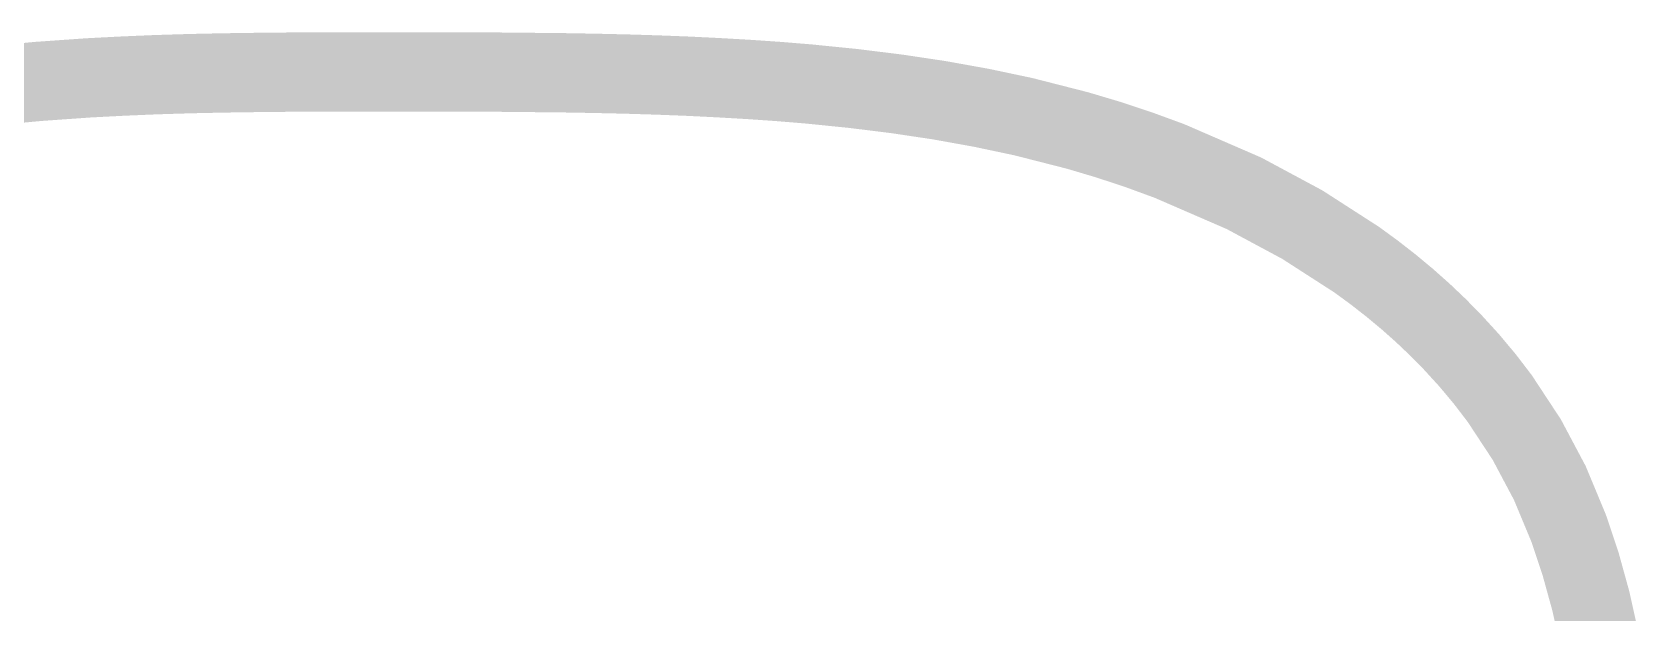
# Model space of a CAD drawing. Header units: millimetres. Extents: x 6 to 417, y 41 to 311.
# Drawn here: x 384.232 to 386.267, y 58.376 to 59.108 of the extents above; entities that cross this region are included whole.
import ezdxf

# ---------------------------------------------------------------- set-up
doc = ezdxf.new("R2010")
doc.units = ezdxf.units.MM
doc.layers.add('DrillDrawing', color=1, linetype='Continuous')

msp = doc.modelspace()

# ---------------------------------------------------------------- linework, layer by layer
at = {"layer": 'DrillDrawing', "const_width": 0.1}
for points in [[(384.3451, 59.0523), (384.3875, 59.0541)], [(384.3451, 59.0523), (384.3875, 59.0541)], [(384.3875, 59.0541), (384.4297, 59.0554)], [(384.3875, 59.0541), (384.4297, 59.0554)], [(384.4297, 59.0554), (384.4717, 59.0563)], [(384.4297, 59.0554), (384.4717, 59.0563)], [(384.4717, 59.0563), (384.5136, 59.0569)], [(384.4717, 59.0563), (384.5136, 59.0569)], [(384.5136, 59.0569), (384.5345, 59.0572)], [(384.5136, 59.0569), (384.5345, 59.0572)], [(384.5345, 59.0572), (384.5553, 59.0573)], [(384.5345, 59.0572), (384.5553, 59.0573)], [(384.5553, 59.0573), (384.5761, 59.0574)], [(384.5553, 59.0573), (384.5761, 59.0574)], [(384.5761, 59.0574), (384.5969, 59.0575)], [(384.5761, 59.0574), (384.5969, 59.0575)], [(384.5969, 59.0575), (384.6176, 59.0575)], [(384.5969, 59.0575), (384.6176, 59.0575)], [(384.6176, 59.0575), (384.6383, 59.0575)], [(384.6176, 59.0575), (384.6383, 59.0575)], [(384.6383, 59.0575), (384.6589, 59.0576)], [(384.6383, 59.0575), (384.6589, 59.0576)], [(384.6589, 59.0576), (384.6794, 59.0576)], [(384.6589, 59.0576), (384.6794, 59.0576)], [(384.6794, 59.0576), (384.6999, 59.0575)], [(384.6794, 59.0576), (384.6999, 59.0575)], [(384.6999, 59.0575), (384.7204, 59.0575)], [(384.6999, 59.0575), (384.7204, 59.0575)], [(384.7204, 59.0575), (384.7408, 59.0575)], [(384.7204, 59.0575), (384.7408, 59.0575)], [(384.7408, 59.0575), (384.7611, 59.0575)], [(384.7408, 59.0575), (384.7611, 59.0575)], [(384.7611, 59.0575), (384.7814, 59.0574)], [(384.7611, 59.0575), (384.7814, 59.0574)], [(384.7814, 59.0574), (384.8016, 59.0574)], [(384.7814, 59.0574), (384.8016, 59.0574)], [(384.8016, 59.0574), (384.8218, 59.0573)], [(384.8016, 59.0574), (384.8218, 59.0573)], [(384.8218, 59.0573), (384.8419, 59.0571)], [(384.8218, 59.0573), (384.8419, 59.0571)], [(384.8419, 59.0571), (384.8619, 59.0569)], [(384.8419, 59.0571), (384.8619, 59.0569)], [(384.8619, 59.0569), (384.8819, 59.0567)], [(384.8619, 59.0569), (384.8819, 59.0567)], [(384.8819, 59.0567), (384.9018, 59.0565)], [(384.8819, 59.0567), (384.9018, 59.0565)], [(384.9018, 59.0565), (384.9415, 59.0558)], [(384.9018, 59.0565), (384.9415, 59.0558)], [(384.9415, 59.0558), (384.9808, 59.0549)], [(384.9415, 59.0558), (384.9808, 59.0549)], [(384.9808, 59.0549), (385.0199, 59.0537)], [(384.9808, 59.0549), (385.0199, 59.0537)], [(385.0199, 59.0537), (385.0587, 59.0522)], [(385.0199, 59.0537), (385.0587, 59.0522)], [(384.1749, 59.0396), (384.2389, 59.0456)], [(384.1749, 59.0396), (384.2389, 59.0456)], [(384.2389, 59.0456), (384.3027, 59.0501)], [(384.2389, 59.0456), (384.3027, 59.0501)], [(384.3027, 59.0501), (384.3451, 59.0523)], [(384.3027, 59.0501), (384.3451, 59.0523)], [(385.0587, 59.0522), (385.0972, 59.0503)], [(385.0587, 59.0522), (385.0972, 59.0503)], [(385.0972, 59.0503), (385.1354, 59.0481)], [(385.0972, 59.0503), (385.1354, 59.0481)], [(385.1354, 59.0481), (385.1733, 59.0455)], [(385.1354, 59.0481), (385.1733, 59.0455)], [(385.1733, 59.0455), (385.2109, 59.0424)], [(385.1733, 59.0455), (385.2109, 59.0424)], [(385.2109, 59.0424), (385.2666, 59.0368)], [(385.2109, 59.0424), (385.2666, 59.0368)], [(385.2666, 59.0368), (385.3216, 59.03)], [(385.2666, 59.0368), (385.3216, 59.03)], [(385.3216, 59.03), (385.3758, 59.0219)], [(385.3216, 59.03), (385.3758, 59.0219)], [(385.3758, 59.0219), (385.4291, 59.0123)], [(385.3758, 59.0219), (385.4291, 59.0123)], [(385.4291, 59.0123), (385.4817, 59.0012)], [(385.4291, 59.0123), (385.4817, 59.0012)], [(385.4817, 59.0012), (385.5503, 58.9837)], [(385.4817, 59.0012), (385.5503, 58.9837)], [(385.6661, 58.9453), (385.76, 58.9046)], [(385.6661, 58.9453), (385.76, 58.9046)], [(385.76, 58.9046), (385.8336, 58.8651)], [(385.76, 58.9046), (385.8336, 58.8651)], [(385.8336, 58.8651), (385.9024, 58.8208)], [(385.8336, 58.8651), (385.9024, 58.8208)], [(386.1697, 58.4821), (386.1847, 58.4372)], [(386.1697, 58.4821), (386.1847, 58.4372)], [(386.1847, 58.4372), (386.1975, 58.3909)], [(386.1847, 58.4372), (386.1975, 58.3909)], [(386.1975, 58.3909), (386.2081, 58.3434)], [(386.1975, 58.3909), (386.2081, 58.3434)], [(386.2081, 58.3434), (386.2168, 58.2947)], [(386.2081, 58.3434), (386.2168, 58.2947)]]:
    msp.add_lwpolyline(points, dxfattribs=at)
at = {"layer": 'DrillDrawing', "const_width": 0.05}
for points in [[(384.3625, 59.0541, 1), (384.4125, 59.0541, 1)], [(384.3625, 59.0541, 1), (384.4125, 59.0541, 1)], [(384.3625, 59.0541, 1), (384.4125, 59.0541, 1)], [(384.3625, 59.0541, 1), (384.4125, 59.0541, 1)], [(384.4047, 59.0554, 1), (384.4546, 59.0554, 1)], [(384.4047, 59.0554, 1), (384.4546, 59.0554, 1)], [(384.4047, 59.0554, 1), (384.4546, 59.0554, 1)], [(384.4047, 59.0554, 1), (384.4546, 59.0554, 1)], [(384.4467, 59.0563, 1), (384.4967, 59.0563, 1)], [(384.4467, 59.0563, 1), (384.4967, 59.0563, 1)], [(384.4467, 59.0563, 1), (384.4967, 59.0563, 1)], [(384.4467, 59.0563, 1), (384.4967, 59.0563, 1)], [(384.4886, 59.0569, 1), (384.5386, 59.0569, 1)], [(384.4886, 59.0569, 1), (384.5386, 59.0569, 1)], [(384.4886, 59.0569, 1), (384.5386, 59.0569, 1)], [(384.4886, 59.0569, 1), (384.5386, 59.0569, 1)], [(384.5095, 59.0572, 1), (384.5595, 59.0572, 1)], [(384.5095, 59.0572, 1), (384.5595, 59.0572, 1)], [(384.5095, 59.0572, 1), (384.5595, 59.0572, 1)], [(384.5095, 59.0572, 1), (384.5595, 59.0572, 1)], [(384.5303, 59.0573, 1), (384.5803, 59.0573, 1)], [(384.5303, 59.0573, 1), (384.5803, 59.0573, 1)], [(384.5303, 59.0573, 1), (384.5803, 59.0573, 1)], [(384.5303, 59.0573, 1), (384.5803, 59.0573, 1)], [(384.5511, 59.0574, 1), (384.6011, 59.0574, 1)], [(384.5511, 59.0574, 1), (384.6011, 59.0574, 1)], [(384.5511, 59.0574, 1), (384.6011, 59.0574, 1)], [(384.5511, 59.0574, 1), (384.6011, 59.0574, 1)], [(384.5719, 59.0575, 1), (384.6219, 59.0575, 1)], [(384.5719, 59.0575, 1), (384.6219, 59.0575, 1)], [(384.5719, 59.0575, 1), (384.6219, 59.0575, 1)], [(384.5719, 59.0575, 1), (384.6219, 59.0575, 1)], [(384.5926, 59.0575, 1), (384.6426, 59.0575, 1)], [(384.5926, 59.0575, 1), (384.6426, 59.0575, 1)], [(384.5926, 59.0575, 1), (384.6426, 59.0575, 1)], [(384.5926, 59.0575, 1), (384.6426, 59.0575, 1)], [(384.6133, 59.0575, 1), (384.6633, 59.0575, 1)], [(384.6133, 59.0575, 1), (384.6633, 59.0575, 1)], [(384.6133, 59.0575, 1), (384.6633, 59.0575, 1)], [(384.6133, 59.0575, 1), (384.6633, 59.0575, 1)], [(384.6339, 59.0576, 1), (384.6839, 59.0576, 1)], [(384.6339, 59.0576, 1), (384.6839, 59.0576, 1)], [(384.6339, 59.0576, 1), (384.6839, 59.0576, 1)], [(384.6339, 59.0576, 1), (384.6839, 59.0576, 1)], [(384.6544, 59.0576, 1), (384.7044, 59.0576, 1)], [(384.6544, 59.0576, 1), (384.7044, 59.0576, 1)], [(384.6544, 59.0576, 1), (384.7044, 59.0576, 1)], [(384.6544, 59.0576, 1), (384.7044, 59.0576, 1)], [(384.6749, 59.0575, 1), (384.7249, 59.0575, 1)], [(384.6749, 59.0575, 1), (384.7249, 59.0575, 1)], [(384.6749, 59.0575, 1), (384.7249, 59.0575, 1)], [(384.6749, 59.0575, 1), (384.7249, 59.0575, 1)], [(384.6954, 59.0575, 1), (384.7454, 59.0575, 1)], [(384.6954, 59.0575, 1), (384.7454, 59.0575, 1)], [(384.6954, 59.0575, 1), (384.7454, 59.0575, 1)], [(384.6954, 59.0575, 1), (384.7454, 59.0575, 1)], [(384.7158, 59.0575, 1), (384.7658, 59.0575, 1)], [(384.7158, 59.0575, 1), (384.7658, 59.0575, 1)], [(384.7158, 59.0575, 1), (384.7658, 59.0575, 1)], [(384.7158, 59.0575, 1), (384.7658, 59.0575, 1)], [(384.7361, 59.0575, 1), (384.7861, 59.0575, 1)], [(384.7361, 59.0575, 1), (384.7861, 59.0575, 1)], [(384.7361, 59.0575, 1), (384.7861, 59.0575, 1)], [(384.7361, 59.0575, 1), (384.7861, 59.0575, 1)], [(384.7564, 59.0574, 1), (384.8064, 59.0574, 1)], [(384.7564, 59.0574, 1), (384.8064, 59.0574, 1)], [(384.7564, 59.0574, 1), (384.8064, 59.0574, 1)], [(384.7564, 59.0574, 1), (384.8064, 59.0574, 1)], [(384.7766, 59.0574, 1), (384.8266, 59.0574, 1)], [(384.7766, 59.0574, 1), (384.8266, 59.0574, 1)], [(384.7766, 59.0574, 1), (384.8266, 59.0574, 1)], [(384.7766, 59.0574, 1), (384.8266, 59.0574, 1)], [(384.7968, 59.0573, 1), (384.8468, 59.0573, 1)], [(384.7968, 59.0573, 1), (384.8468, 59.0573, 1)], [(384.7968, 59.0573, 1), (384.8468, 59.0573, 1)], [(384.7968, 59.0573, 1), (384.8468, 59.0573, 1)], [(384.8169, 59.0571, 1), (384.8669, 59.0571, 1)], [(384.8169, 59.0571, 1), (384.8669, 59.0571, 1)], [(384.8169, 59.0571, 1), (384.8669, 59.0571, 1)], [(384.8169, 59.0571, 1), (384.8669, 59.0571, 1)], [(384.8369, 59.0569, 1), (384.8869, 59.0569, 1)], [(384.8369, 59.0569, 1), (384.8869, 59.0569, 1)], [(384.8369, 59.0569, 1), (384.8869, 59.0569, 1)], [(384.8369, 59.0569, 1), (384.8869, 59.0569, 1)], [(384.8569, 59.0567, 1), (384.9069, 59.0567, 1)], [(384.8569, 59.0567, 1), (384.9069, 59.0567, 1)], [(384.8569, 59.0567, 1), (384.9069, 59.0567, 1)], [(384.8569, 59.0567, 1), (384.9069, 59.0567, 1)], [(384.8768, 59.0565, 1), (384.9268, 59.0565, 1)], [(384.8768, 59.0565, 1), (384.9268, 59.0565, 1)], [(384.8768, 59.0565, 1), (384.9268, 59.0565, 1)], [(384.8768, 59.0565, 1), (384.9268, 59.0565, 1)], [(384.9165, 59.0558, 1), (384.9665, 59.0558, 1)], [(384.9165, 59.0558, 1), (384.9665, 59.0558, 1)], [(384.9165, 59.0558, 1), (384.9665, 59.0558, 1)], [(384.9165, 59.0558, 1), (384.9665, 59.0558, 1)], [(384.9558, 59.0549, 1), (385.0058, 59.0549, 1)], [(384.9558, 59.0549, 1), (385.0058, 59.0549, 1)], [(384.9558, 59.0549, 1), (385.0058, 59.0549, 1)], [(384.9558, 59.0549, 1), (385.0058, 59.0549, 1)], [(384.9949, 59.0537, 1), (385.0449, 59.0537, 1)], [(384.9949, 59.0537, 1), (385.0449, 59.0537, 1)], [(384.9949, 59.0537, 1), (385.0449, 59.0537, 1)], [(384.9949, 59.0537, 1), (385.0449, 59.0537, 1)], [(384.2139, 59.0456, 1), (384.2639, 59.0456, 1)], [(384.2139, 59.0456, 1), (384.2639, 59.0456, 1)], [(384.2139, 59.0456, 1), (384.2639, 59.0456, 1)], [(384.2139, 59.0456, 1), (384.2639, 59.0456, 1)], [(384.2777, 59.0501, 1), (384.3277, 59.0501, 1)], [(384.2777, 59.0501, 1), (384.3277, 59.0501, 1)], [(384.2777, 59.0501, 1), (384.3277, 59.0501, 1)], [(384.2777, 59.0501, 1), (384.3277, 59.0501, 1)], [(384.3201, 59.0523, 1), (384.3701, 59.0523, 1)], [(384.3201, 59.0523, 1), (384.3701, 59.0523, 1)], [(384.3201, 59.0523, 1), (384.3701, 59.0523, 1)], [(384.3201, 59.0523, 1), (384.3701, 59.0523, 1)], [(385.0337, 59.0522, 1), (385.0837, 59.0522, 1)], [(385.0337, 59.0522, 1), (385.0837, 59.0522, 1)], [(385.0337, 59.0522, 1), (385.0837, 59.0522, 1)], [(385.0337, 59.0522, 1), (385.0837, 59.0522, 1)], [(385.0722, 59.0503, 1), (385.1222, 59.0503, 1)], [(385.0722, 59.0503, 1), (385.1222, 59.0503, 1)], [(385.0722, 59.0503, 1), (385.1222, 59.0503, 1)], [(385.0722, 59.0503, 1), (385.1222, 59.0503, 1)], [(385.1104, 59.0481, 1), (385.1604, 59.0481, 1)], [(385.1104, 59.0481, 1), (385.1604, 59.0481, 1)], [(385.1104, 59.0481, 1), (385.1604, 59.0481, 1)], [(385.1104, 59.0481, 1), (385.1604, 59.0481, 1)], [(385.1483, 59.0455, 1), (385.1983, 59.0455, 1)], [(385.1483, 59.0455, 1), (385.1983, 59.0455, 1)], [(385.1483, 59.0455, 1), (385.1983, 59.0455, 1)], [(385.1483, 59.0455, 1), (385.1983, 59.0455, 1)], [(385.1859, 59.0424, 1), (385.2359, 59.0424, 1)], [(385.1859, 59.0424, 1), (385.2359, 59.0424, 1)], [(385.1859, 59.0424, 1), (385.2359, 59.0424, 1)], [(385.1859, 59.0424, 1), (385.2359, 59.0424, 1)], [(385.2416, 59.0368, 1), (385.2916, 59.0368, 1)], [(385.2416, 59.0368, 1), (385.2916, 59.0368, 1)], [(385.2416, 59.0368, 1), (385.2916, 59.0368, 1)], [(385.2416, 59.0368, 1), (385.2916, 59.0368, 1)], [(385.2966, 59.03, 1), (385.3466, 59.03, 1)], [(385.2966, 59.03, 1), (385.3466, 59.03, 1)], [(385.2966, 59.03, 1), (385.3466, 59.03, 1)], [(385.2966, 59.03, 1), (385.3466, 59.03, 1)], [(385.3508, 59.0219, 1), (385.4008, 59.0219, 1)], [(385.3508, 59.0219, 1), (385.4008, 59.0219, 1)], [(385.3508, 59.0219, 1), (385.4008, 59.0219, 1)], [(385.3508, 59.0219, 1), (385.4008, 59.0219, 1)], [(385.4041, 59.0123, 1), (385.4541, 59.0123, 1)], [(385.4041, 59.0123, 1), (385.4541, 59.0123, 1)], [(385.4041, 59.0123, 1), (385.4541, 59.0123, 1)], [(385.4041, 59.0123, 1), (385.4541, 59.0123, 1)], [(385.4567, 59.0012, 1), (385.5067, 59.0012, 1)], [(385.4567, 59.0012, 1), (385.5067, 59.0012, 1)], [(385.4567, 59.0012, 1), (385.5067, 59.0012, 1)], [(385.4567, 59.0012, 1), (385.5067, 59.0012, 1)], [(385.5253, 58.9837, 1), (385.5753, 58.9837, 1)], [(385.5253, 58.9837, 1), (385.5753, 58.9837, 1)], [(385.5253, 58.9837, 1), (385.5753, 58.9837, 1)], [(385.5253, 58.9837, 1), (385.5753, 58.9837, 1)], [(385.6411, 58.9453, 1), (385.6911, 58.9453, 1)], [(385.6411, 58.9453, 1), (385.6911, 58.9453, 1)], [(385.6411, 58.9453, 1), (385.6911, 58.9453, 1)], [(385.6411, 58.9453, 1), (385.6911, 58.9453, 1)], [(385.735, 58.9046, 1), (385.785, 58.9046, 1)], [(385.735, 58.9046, 1), (385.785, 58.9046, 1)], [(385.735, 58.9046, 1), (385.785, 58.9046, 1)], [(385.735, 58.9046, 1), (385.785, 58.9046, 1)], [(385.8086, 58.8651, 1), (385.8586, 58.8651, 1)], [(385.8086, 58.8651, 1), (385.8586, 58.8651, 1)], [(385.8086, 58.8651, 1), (385.8586, 58.8651, 1)], [(385.8086, 58.8651, 1), (385.8586, 58.8651, 1)], [(385.8774, 58.8208, 1), (385.9274, 58.8208, 1)], [(385.8774, 58.8208, 1), (385.9274, 58.8208, 1)], [(385.8774, 58.8208, 1), (385.9274, 58.8208, 1)], [(385.8774, 58.8208, 1), (385.9274, 58.8208, 1)], [(385.9407, 58.7715, 1), (385.9907, 58.7715, 1)], [(385.9407, 58.7715, 1), (385.9907, 58.7715, 1)], [(385.9407, 58.7715, 1), (385.9907, 58.7715, 1)], [(385.9407, 58.7715, 1), (385.9907, 58.7715, 1)], [(385.9979, 58.7172, 1), (386.0479, 58.7172, 1)], [(385.9979, 58.7172, 1), (386.0479, 58.7172, 1)], [(385.9979, 58.7172, 1), (386.0479, 58.7172, 1)], [(385.9979, 58.7172, 1), (386.0479, 58.7172, 1)], [(386.0577, 58.6458, 1), (386.1077, 58.6458, 1)], [(386.0577, 58.6458, 1), (386.1077, 58.6458, 1)], [(386.0577, 58.6458, 1), (386.1077, 58.6458, 1)], [(386.0577, 58.6458, 1), (386.1077, 58.6458, 1)], [(386.1447, 58.4821, 1), (386.1947, 58.4821, 1)], [(386.1447, 58.4821, 1), (386.1947, 58.4821, 1)], [(386.1447, 58.4821, 1), (386.1947, 58.4821, 1)], [(386.1447, 58.4821, 1), (386.1947, 58.4821, 1)], [(386.1597, 58.4372, 1), (386.2097, 58.4372, 1)], [(386.1597, 58.4372, 1), (386.2097, 58.4372, 1)], [(386.1597, 58.4372, 1), (386.2097, 58.4372, 1)], [(386.1597, 58.4372, 1), (386.2097, 58.4372, 1)], [(386.1725, 58.3909, 1), (386.2225, 58.3909, 1)], [(386.1725, 58.3909, 1), (386.2225, 58.3909, 1)], [(386.1725, 58.3909, 1), (386.2225, 58.3909, 1)], [(386.1725, 58.3909, 1), (386.2225, 58.3909, 1)], [(386.1831, 58.3434, 1), (386.2331, 58.3434, 1)], [(386.1831, 58.3434, 1), (386.2331, 58.3434, 1)], [(386.1831, 58.3434, 1), (386.2331, 58.3434, 1)], [(386.1831, 58.3434, 1), (386.2331, 58.3434, 1)]]:
    msp.add_lwpolyline(points, format="xyb", close=True, dxfattribs=at)
at = {"layer": 'DrillDrawing', "const_width": 0.1}
for points in [[(385.5503, 58.9837, -0.023055), (385.6661, 58.9453)], [(385.5503, 58.9837, -0.023055), (385.6661, 58.9453)], [(385.9024, 58.8208, -0.023137), (385.9657, 58.7715)], [(385.9024, 58.8208, -0.023137), (385.9657, 58.7715)], [(385.9657, 58.7715, -0.025193), (386.0229, 58.7172)], [(385.9657, 58.7715, -0.025193), (386.0229, 58.7172)], [(386.0229, 58.7172, -0.032983), (386.0827, 58.6458)], [(386.0229, 58.7172, -0.032983), (386.0827, 58.6458)], [(386.0827, 58.6458, -0.070582), (386.1697, 58.4821)], [(386.0827, 58.6458, -0.070582), (386.1697, 58.4821)]]:
    msp.add_lwpolyline(points, format="xyb", dxfattribs=at)

doc.saveas('drawing.dxf')
